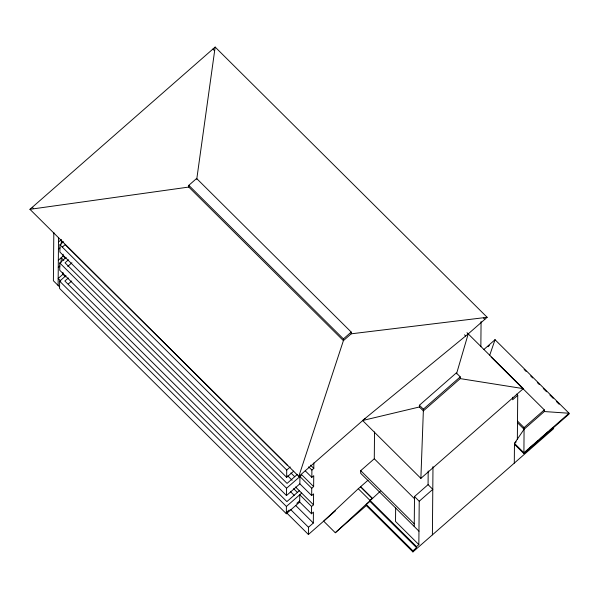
<?xml version="1.0" encoding="UTF-8"?>
<svg xmlns="http://www.w3.org/2000/svg" width="599" height="599" viewBox="0 0 599 599"><rect width="100%" height="100%" fill="white"/><g stroke="black" fill="none" stroke-linecap="round" stroke-linejoin="round"><path stroke-width="0.9" d="M517.521 421.09L524.08 427.611L523.908 453.615L569.043 414.074L569.05 413.25L495.036 339.723L483.775 349.584M53.813 232.397L53.386 280.759L59.421 286.756M58.11 285.453L58.53 237.489M65.972 275.637L59.638 281.186L59.578 288.463L286.337 513.74L299.702 502.037L299.762 494.752L311.577 506.484L311.51 513.77L313.419 512.093L313.329 523.017L308.478 527.262L308.418 534.495L335.418 510.842M66.13 257.428L59.803 262.976L59.735 270.261L286.494 495.538L299.859 483.827L299.927 476.542L311.735 488.275L311.675 495.56L313.584 493.89L313.487 504.815L311.577 506.484M63.479 241.689L59.96 244.766L59.893 252.052L286.651 477.328L293.69 471.166M61.158 262.295L61.195 257.742L63.823 260.348M61.315 244.085L61.353 239.533M65.568 276.88L62.947 274.275L62.962 272.455M65.733 258.678L63.105 256.065L63.12 254.246M188.812 185.323L343.414 338.914L343.399 340.651L188.797 187.06L188.812 185.323L196.614 178.487L351.216 332.078L351.201 333.815L343.399 340.651L298.796 476.415L29.95 209.321L215.161 47.074L487.152 317.298L468.216 333.89L362.62 420.505L420.88 478.376L523.324 388.639L467.003 332.685M286.337 513.74L286.397 506.462L59.638 281.186M286.494 495.538L286.562 488.252L59.803 262.976M286.651 477.328L286.719 470.05L59.96 244.766M311.735 488.275L313.644 486.605L313.741 475.681L311.832 477.351L311.892 470.073L308.612 466.816M311.892 470.073L313.801 468.396L313.854 462.937M374.525 431.931L374.285 458.774L360.718 470.664L360.695 473.307L418.963 531.193M366.311 505.571L366.318 504.523L369.927 501.37L369.935 500.33L358.284 488.747L323.647 521.152L335.298 532.743L366.311 505.571L412.921 551.926L553.701 428.599M395.654 508.034L395.535 521.467L418.843 544.626L416.545 546.64L416.537 547.673L412.928 550.833L412.921 551.926M414.238 526.499L414.501 496.541L428.068 484.658L428.188 471.001M419.412 405.238L423.366 409.177L423.351 410.914L419.397 406.983L419.412 405.238L456.288 372.945L460.242 376.876L460.227 378.613L423.351 410.914L420.88 478.376M418.843 544.626L419.225 501.236L414.501 496.541M432.396 534.87L432.987 466.591M480.855 346.716L481.072 321.543M495.029 340.546L495.036 339.723L489.772 355.08M512.647 397.264L512.624 399.773L517.731 395.295L516.548 394.127M514.294 463.117L514.466 443.402L524.065 429.266L544.296 411.543L569.05 413.25L523.915 452.784L514.466 443.402L516.188 441.89M517.349 439.157L517.731 395.295M529.568 449.737L529.583 448.089L533.402 444.75M544.296 411.543L544.311 409.888L491.165 357.086M196.734 179.296L215.161 47.074M456.528 373.791L468.216 333.89M335.298 532.743L380.372 491.187M369.935 500.457L372.234 498.316L360.583 486.732L372.234 498.316M58.492 242.041L60.784 240.034M58.425 249.326L60.147 247.821M62.318 247.117L65.186 244.609L287.221 465.191M58.335 260.251L63.105 256.065M58.268 267.536L59.99 266.023M68.496 259.771L65.029 262.811L287.063 483.4L297.426 474.318M67.747 266.42L71.917 262.774M62.947 274.275L58.17 278.46L60.799 281.066M68.338 277.981L64.864 281.021L286.899 501.603L299.313 490.731M68.286 284.023L71.76 280.976M343.414 338.914L351.216 332.078M286.719 470.05L290.238 466.965M298.796 476.415L365.001 418.551M286.562 488.252L301.836 474.872L313.644 486.605M286.397 506.462L301.671 493.082M286.344 512.504L289.212 509.996M296.849 503.302L299.71 500.794M487.99 346.716L489.398 345.481M423.366 409.177L460.242 376.876M358.284 488.747L368.041 480.203M419.225 501.236L432.792 489.346L428.068 484.658M524.08 427.611L544.311 409.888M535.469 442.938L538.216 440.535M540.276 438.73L543.023 436.319M545.09 434.515L548.519 431.505M549.897 430.299L553.079 427.514M362.62 420.505L419.397 406.983M29.95 209.321L188.797 187.06M351.201 333.815L487.152 317.298M460.227 378.613L523.324 388.639M212.847 49.096L214.12 50.361M483.58 318.062L484.846 319.319M524.11 369.433L526.087 371.402M530.714 376L532.698 377.969M537.325 382.566L539.31 384.536M543.271 388.474L546.573 391.753M549.882 395.041L553.184 398.32M556.486 401.607L559.129 404.228M464.517 334.819L465.678 335.972M517.506 422.744L524.065 429.266M514.459 444.226L523.908 453.615M374.285 458.774L414.605 498.832M360.718 470.664L414.261 523.855M369.942 500.337L416.545 546.64M369.927 501.37L416.537 547.673M366.318 504.523L412.928 550.833M310.522 465.138L313.801 468.396M305.265 470.836L311.832 477.351M32.256 207.299L33.529 208.557M290.919 472.955L294.701 476.707M299.859 483.827L311.675 495.56M287.715 475.868L292.125 480.248M295.532 486.98L313.487 504.815M293.622 488.649L297.404 492.408M290.425 491.562L294.199 495.321M299.702 502.037L311.51 513.77M295.614 505.421L313.329 523.017M290.762 509.667L308.478 527.262M286.764 512.961L308.418 534.495"/></g></svg>
